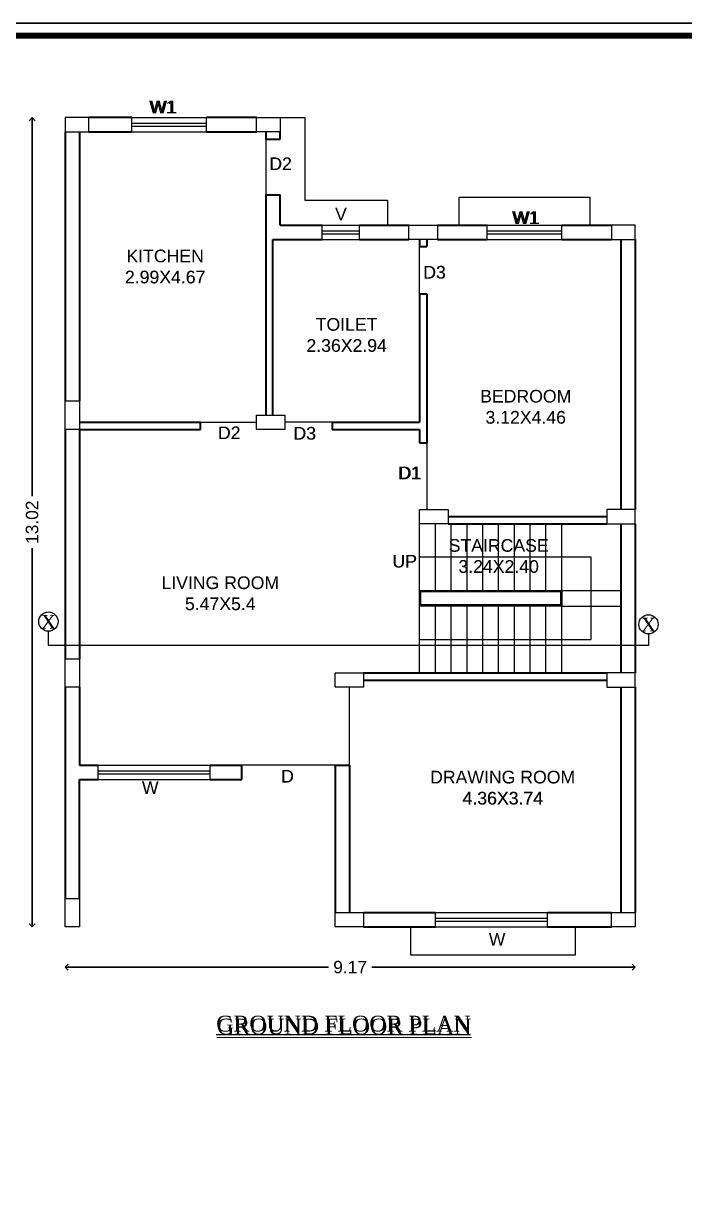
# Model space of a CAD drawing. Header units: metres. Extents: x -9383.9 to -9324.5, y 28762.6 to 28804.7.
# Drawn here: x -9368.11 to -9357.47, y 28786 to 28804.66 of the extents above; entities that cross this region are included whole.
import ezdxf

# ---------------------------------------------------------------- set-up
doc = ezdxf.new("R2010")
doc.units = ezdxf.units.M
doc.header["$PDMODE"] = 34
doc.header["$PDSIZE"] = -15
doc.linetypes.add('CONTINULUS', pattern=[0])
doc.linetypes.add('DASHED', pattern=[0])
for name, color, linetype, lineweight in [('BUA TOTAL', 3, 'Continuous', 30), ('Chajja', 23, 'DASHED', 9), ('column', 1, 'Continuous', 25), ('FORMAT LINE', 7, 'Continuous', 25), ('PLAN', 7, 'Continuous', 40), ('rm text', 7, 'Continuous', 18), ('RM TXT', 7, 'Continuous', 20), ('SEC LINE', 3, 'Continuous', 20), ('STAIRS', 35, 'Continuous', 13), ('TEXT', 7, 'Continuous', 20), ('TEXT-D-W', 3, 'Continuous', 20), ('win', 5, 'Continuous', 13)]:
    doc.layers.add(name, color=color, linetype=linetype, lineweight=lineweight)
doc.layers.add('SITE_PLAN', color=7, linetype='Continuous')
doc.styles.add('Arial', font='arial.ttf', dxfattribs={"height": 0.2})
doc.styles.add('MtXpl_Times_New_Roma', font='times.ttf')
doc.styles.get("Standard").update_dxf_attribs({"font": 'arial.ttf', "height": 0.25})
doc.styles.add('STYLE1', font='arial.ttf', dxfattribs={"height": 0.3})
doc.styles.add('style2', font='arial.ttf', dxfattribs={"height": 0.3})
doc.dimstyles.new('Copy of Standard', dxfattribs={"dimtxt": 9, "dimasz": 2, "dimexe": 0.125, "dimexo": 0.125, "dimgap": 0, "dimtad": 0, "dimtoh": 1, "dimdec": 0, "dimlfac": -1, "dimzin": 0, "dimdsep": 46, "dimlunit": 4, "dimtxsty": 'Arial', "dimblk": 'OBLIQUE', "dimcen": 10, "dimse1": 1, "dimse2": 1, "dimclrd": 54, "dimclre": 252, "dimclrt": 256, "dimadec": 8, "dimazin": 0, "dimtfac": 1, "dimtdec": 0, "dimtofl": 0, "dimtmove": 1, "dimatfit": 3, "dimldrblk": 'OPEN90', "dimfxl": 0.125, "dimtolj": 1, "dimtzin": 0, "dimlwd": 0, "dimlwe": -1, "dimarcsym": 0})
doc.dimstyles.new('INT DIM', dxfattribs={"dimtxt": 0.3, "dimasz": 0.1, "dimexe": 0.18, "dimexo": 0.0625, "dimgap": 0.09, "dimtad": 0, "dimzin": 0, "dimdsep": 46, "dimtxsty": 'style2', "dimblk": 'OPEN90', "dimcen": 0.09, "dimse1": 1, "dimse2": 1, "dimclrd": 250, "dimclrt": 256, "dimadec": 0, "dimazin": 0, "dimtfac": 1, "dimtofl": 0, "dimtmove": 0, "dimatfit": 3, "dimfxl": 0.18, "dimtolj": 1, "dimtzin": 0, "dimlwd": -1, "dimarcsym": 0})

# ---------------------------------------------------------------- blocks, each defined once
blk = doc.blocks.new('_Oblique')
at = {"color": 0, "linetype": 'ByBlock', "lineweight": -2}
blk.add_line((-0.5, -0.5), (0.5, 0.5), dxfattribs=at)
blk = doc.blocks.new('_Open90')
at = {"layer": 'PLAN', "color": 0, "lineweight": -2}
for p, q in [((-0.5, 0.5), (0, 0)), ((0, 0), (-1, 0)), ((0, 0), (-0.5, -0.5))]:
    blk.add_line(p, q, dxfattribs=at)
blk = doc.blocks.new('*D9')
at = {"layer": 'BUA TOTAL', "color": 250, "ltscale": 0.05, "transparency": 16777216}
for p, q in [((-9367.333, 28789.481), (-9363.199, 28789.481)), ((-9358.365, 28789.481), (-9362.499, 28789.481))]:
    blk.add_line(p, q, dxfattribs=at)
at = {"layer": 'Defpoints', "color": 0, "linetype": 'CONTINULUS', "ltscale": 0.05, "transparency": 16777216}
for p in [(-9358.265, 28790.128), (-9367.433, 28789.611), (-9358.265, 28789.481)]:
    blk.add_point(p, dxfattribs=at)
at = {"layer": 'BUA TOTAL', "color": 250, "linetype": 'CONTINULUS', "ltscale": 0.05, "transparency": 16777216, "xscale": 0.1, "yscale": 0.1, "zscale": 0.1, "rotation": 180}
blk.add_blockref('_Open90', (-9367.433, 28789.481), dxfattribs=at)
at = {"layer": 'BUA TOTAL', "color": 250, "linetype": 'CONTINULUS', "ltscale": 0.05, "transparency": 16777216, "xscale": 0.1, "yscale": 0.1, "zscale": 0.1}
blk.add_blockref('_Open90', (-9358.265, 28789.481), dxfattribs=at)
at = {"layer": 'BUA TOTAL', "linetype": 'CONTINULUS', "ltscale": 0.05, "transparency": 16777216, "insert": (-9362.849, 28789.481), "char_height": 0.2, "attachment_point": 5, "style": 'Arial', "bg_fill": 3, "box_fill_scale": 1.1, "bg_fill_color": 256, "bg_fill_true_color": 13158600, "bg_fill_transparency": 0}
blk.add_mtext('\\A1;9.17', dxfattribs=at)
blk = doc.blocks.new('*D10')
at = {"layer": 'BUA TOTAL', "color": 250, "ltscale": 0.05, "transparency": 16777216}
for p, q in [((-9367.964, 28803.044), (-9367.964, 28797.053)), ((-9367.964, 28790.228), (-9367.964, 28796.219))]:
    blk.add_line(p, q, dxfattribs=at)
at = {"layer": 'Defpoints', "color": 0, "linetype": 'CONTINULUS', "ltscale": 0.05, "transparency": 16777216}
for p in [(-9367.433, 28803.144), (-9367.964, 28790.128), (-9367.433, 28790.128)]:
    blk.add_point(p, dxfattribs=at)
at = {"layer": 'BUA TOTAL', "color": 250, "linetype": 'CONTINULUS', "ltscale": 0.05, "transparency": 16777216, "xscale": 0.1, "yscale": 0.1, "zscale": 0.1}
for p, rotation in [((-9367.964, 28803.144), 90), ((-9367.964, 28790.128), 270)]:
    blk.add_blockref('_Open90', p, dxfattribs=dict(at, rotation=rotation))
at = {"layer": 'BUA TOTAL', "linetype": 'CONTINULUS', "ltscale": 0.05, "transparency": 16777216, "insert": (-9367.964, 28796.636), "char_height": 0.2, "attachment_point": 5, "rotation": 90, "style": 'Arial', "bg_fill": 3, "box_fill_scale": 1.1, "bg_fill_color": 256, "bg_fill_true_color": 13158600, "bg_fill_transparency": 0}
blk.add_mtext('\\A1;13.02', dxfattribs=at)

msp = doc.modelspace()

# ---------------------------------------------------------------- linework, layer by layer
at = {"layer": 'Chajja', "linetype": 'CONTINULUS', "ltscale": 0.05}
for points in [[(-9363.976, 28803.144), (-9363.576, 28803.144), (-9363.576, 28801.814)], [(-9361.096, 28801.414), (-9361.096, 28801.864), (-9358.996, 28801.864), (-9358.996, 28801.414)], [(-9363.576, 28801.814), (-9362.247, 28801.814), (-9362.247, 28801.414)], [(-9361.877, 28790.128), (-9361.877, 28789.678), (-9359.227, 28789.678), (-9359.227, 28790.128)]]:
    msp.add_lwpolyline(points, dxfattribs=at)
at = {"layer": 'column', "linetype": 'CONTINULUS', "ltscale": 0.05}
for points in [[(-9367.433, 28802.914), (-9367.052, 28802.914), (-9367.052, 28803.144), (-9367.433, 28803.144)], [(-9364.357, 28803.144), (-9363.976, 28803.144), (-9363.976, 28802.914), (-9364.357, 28802.914)], [(-9361.903, 28801.414), (-9361.445, 28801.414), (-9361.445, 28801.184), (-9361.903, 28801.184)], [(-9358.265, 28801.414), (-9358.646, 28801.414), (-9358.646, 28801.184), (-9358.265, 28801.184)], [(-9367.433, 28798.586), (-9367.203, 28798.586), (-9367.203, 28798.129), (-9367.433, 28798.129)], [(-9364.357, 28798.357), (-9363.9, 28798.357), (-9363.9, 28798.129), (-9364.357, 28798.129)], [(-9361.731, 28796.841), (-9361.274, 28796.841), (-9361.274, 28796.613), (-9361.731, 28796.613)], [(-9358.265, 28796.841), (-9358.722, 28796.841), (-9358.722, 28796.613), (-9358.265, 28796.613)], [(-9367.433, 28794.441), (-9367.203, 28794.441), (-9367.203, 28793.984), (-9367.433, 28793.984)], [(-9363.089, 28794.213), (-9362.632, 28794.213), (-9362.632, 28793.984), (-9363.089, 28793.984)], [(-9358.265, 28794.213), (-9358.722, 28794.213), (-9358.722, 28793.984), (-9358.265, 28793.984)], [(-9367.203, 28790.128), (-9367.433, 28790.128), (-9367.433, 28790.585), (-9367.203, 28790.585)], [(-9358.646, 28790.358), (-9358.265, 28790.358), (-9358.265, 28790.128), (-9358.646, 28790.128)]]:
    msp.add_lwpolyline(points, close=True, dxfattribs=at)
at = {"layer": 'PLAN', "linetype": 'CONTINULUS', "ltscale": 0.05}
for p, q in [((-9366.362, 28803.144), (-9367.052, 28803.144)), ((-9364.357, 28803.144), (-9365.162, 28803.144)), ((-9367.433, 28802.914), (-9367.433, 28798.586)), ((-9367.203, 28802.914), (-9367.203, 28798.586)), ((-9364.206, 28802.914), (-9364.206, 28802.799)), ((-9364.206, 28802.799), (-9363.976, 28802.799)), ((-9363.976, 28802.799), (-9363.976, 28802.914)), ((-9364.206, 28801.899), (-9363.976, 28801.899)), ((-9364.206, 28801.899), (-9364.206, 28798.357)), ((-9363.976, 28801.414), (-9363.976, 28801.899)), ((-9363.976, 28801.414), (-9363.297, 28801.414)), ((-9362.697, 28801.414), (-9361.903, 28801.414)), ((-9361.445, 28801.414), (-9360.646, 28801.414)), ((-9359.446, 28801.414), (-9358.646, 28801.414)), ((-9364.091, 28801.184), (-9363.297, 28801.184)), ((-9364.091, 28798.357), (-9364.091, 28801.184)), ((-9362.697, 28801.184), (-9361.903, 28801.184)), ((-9361.731, 28801.184), (-9361.731, 28801.069)), ((-9361.616, 28801.184), (-9361.616, 28801.069)), ((-9361.445, 28801.184), (-9360.646, 28801.184)), ((-9359.446, 28801.184), (-9358.646, 28801.184)), ((-9358.495, 28801.184), (-9358.495, 28796.841)), ((-9358.265, 28801.184), (-9358.265, 28796.841)), ((-9361.731, 28801.069), (-9361.616, 28801.069)), ((-9361.731, 28800.307), (-9361.616, 28800.307)), ((-9361.731, 28800.307), (-9361.731, 28798.244)), ((-9361.616, 28800.307), (-9361.616, 28797.911)), ((-9367.433, 28798.129), (-9367.433, 28794.441)), ((-9367.203, 28798.244), (-9365.257, 28798.243)), ((-9367.203, 28798.129), (-9365.257, 28798.128)), ((-9367.203, 28798.129), (-9367.203, 28794.441)), ((-9365.257, 28798.128), (-9365.257, 28798.243)), ((-9363.138, 28798.243), (-9361.731, 28798.244)), ((-9363.138, 28798.243), (-9363.138, 28798.128)), ((-9363.138, 28798.129), (-9361.731, 28798.129)), ((-9361.731, 28798.129), (-9361.731, 28797.911)), ((-9361.731, 28797.911), (-9361.616, 28797.911)), ((-9361.274, 28796.728), (-9358.722, 28796.728)), ((-9361.274, 28796.613), (-9358.722, 28796.613)), ((-9358.495, 28796.613), (-9358.495, 28794.213)), ((-9358.265, 28796.613), (-9358.265, 28794.213)), ((-9362.632, 28794.213), (-9358.722, 28794.213)), ((-9362.632, 28794.098), (-9358.722, 28794.098)), ((-9367.433, 28793.984), (-9367.433, 28790.585)), ((-9367.203, 28793.984), (-9367.203, 28792.729)), ((-9358.495, 28793.984), (-9358.495, 28790.358)), ((-9358.265, 28793.984), (-9358.265, 28790.358)), ((-9367.203, 28792.729), (-9366.903, 28792.729)), ((-9365.103, 28792.729), (-9364.589, 28792.729)), ((-9364.589, 28792.499), (-9364.589, 28792.729)), ((-9363.089, 28792.729), (-9363.089, 28790.358)), ((-9363.089, 28792.729), (-9362.859, 28792.729)), ((-9362.859, 28792.729), (-9362.859, 28790.358)), ((-9367.203, 28792.499), (-9366.903, 28792.499)), ((-9367.203, 28790.585), (-9367.203, 28792.499)), ((-9365.103, 28792.499), (-9364.589, 28792.499)), ((-9362.632, 28790.358), (-9361.477, 28790.358)), ((-9359.677, 28790.358), (-9358.646, 28790.358)), ((-9362.632, 28790.128), (-9361.477, 28790.128)), ((-9359.677, 28790.128), (-9358.646, 28790.128))]:
    msp.add_line(p, q, dxfattribs=at)
for points in [[(-9367.052, 28802.914), (-9366.362, 28802.914)], [(-9365.162, 28802.914), (-9364.357, 28802.914)]]:
    msp.add_lwpolyline(points, dxfattribs=at)
at = {"layer": 'SEC LINE', "ltscale": 0.5}
msp.add_circle((-9358.05, 28794.994), 0.155, dxfattribs=at)
at = {"layer": 'SITE_PLAN', "ltscale": 0.05}
for p, q in [((-9383.883, 28804.661), (-9324.483, 28804.661)), ((-9367.964, 28803.044), (-9367.964, 28797.053)), ((-9367.052, 28803.144), (-9367.433, 28803.144)), ((-9367.433, 28803.144), (-9367.433, 28802.914)), ((-9366.362, 28803.144), (-9367.052, 28803.144)), ((-9367.052, 28802.914), (-9367.052, 28803.144)), ((-9366.362, 28802.914), (-9366.362, 28803.144)), ((-9366.362, 28803.144), (-9365.162, 28803.144)), ((-9366.362, 28803.052), (-9365.162, 28803.052)), ((-9366.362, 28803.006), (-9365.162, 28803.006)), ((-9364.357, 28803.144), (-9365.162, 28803.144)), ((-9365.162, 28802.914), (-9365.162, 28803.144)), ((-9364.357, 28803.144), (-9363.976, 28803.144)), ((-9364.357, 28802.914), (-9364.357, 28803.144)), ((-9363.976, 28803.144), (-9363.976, 28802.914)), ((-9363.976, 28803.144), (-9363.576, 28803.144)), ((-9363.576, 28803.144), (-9363.576, 28801.814)), ((-9367.433, 28802.914), (-9367.433, 28798.586)), ((-9367.433, 28802.914), (-9367.052, 28802.914)), ((-9367.203, 28802.914), (-9367.203, 28798.586)), ((-9367.052, 28802.914), (-9366.362, 28802.914)), ((-9366.362, 28802.914), (-9365.162, 28802.914)), ((-9365.162, 28802.914), (-9364.357, 28802.914)), ((-9363.976, 28802.914), (-9364.357, 28802.914)), ((-9364.206, 28802.914), (-9364.206, 28802.799)), ((-9364.206, 28802.799), (-9363.976, 28802.799)), ((-9363.976, 28802.799), (-9363.976, 28802.914)), ((-9364.206, 28801.899), (-9364.206, 28798.357)), ((-9364.206, 28801.899), (-9363.976, 28801.899)), ((-9363.976, 28801.414), (-9363.976, 28801.899)), ((-9361.096, 28801.414), (-9361.096, 28801.864)), ((-9361.096, 28801.864), (-9358.996, 28801.864)), ((-9358.996, 28801.864), (-9358.996, 28801.414)), ((-9363.576, 28801.814), (-9362.247, 28801.814)), ((-9362.247, 28801.814), (-9362.247, 28801.414)), ((-9363.976, 28801.414), (-9363.297, 28801.414)), ((-9363.297, 28801.184), (-9363.297, 28801.414)), ((-9363.297, 28801.414), (-9362.697, 28801.414)), ((-9363.297, 28801.322), (-9362.697, 28801.322)), ((-9362.697, 28801.184), (-9362.697, 28801.414)), ((-9362.697, 28801.414), (-9361.903, 28801.414)), ((-9361.903, 28801.414), (-9361.445, 28801.414)), ((-9361.903, 28801.184), (-9361.903, 28801.414)), ((-9361.445, 28801.414), (-9360.646, 28801.414)), ((-9361.445, 28801.414), (-9361.445, 28801.184)), ((-9360.646, 28801.414), (-9359.446, 28801.414)), ((-9360.646, 28801.184), (-9360.646, 28801.414)), ((-9360.646, 28801.322), (-9359.446, 28801.322)), ((-9359.446, 28801.414), (-9358.646, 28801.414)), ((-9359.446, 28801.184), (-9359.446, 28801.414)), ((-9358.265, 28801.414), (-9358.646, 28801.414)), ((-9358.646, 28801.414), (-9358.646, 28801.184)), ((-9358.265, 28801.184), (-9358.265, 28801.414)), ((-9364.091, 28798.357), (-9364.091, 28801.184)), ((-9364.091, 28801.184), (-9363.297, 28801.184)), ((-9363.297, 28801.276), (-9362.697, 28801.276)), ((-9363.297, 28801.184), (-9362.697, 28801.184)), ((-9362.697, 28801.184), (-9361.903, 28801.184)), ((-9361.445, 28801.184), (-9361.903, 28801.184)), ((-9361.731, 28801.184), (-9361.731, 28801.069)), ((-9361.616, 28801.184), (-9361.616, 28801.069)), ((-9361.445, 28801.184), (-9360.646, 28801.184)), ((-9360.646, 28801.276), (-9359.446, 28801.276)), ((-9360.646, 28801.184), (-9359.446, 28801.184)), ((-9359.446, 28801.184), (-9358.646, 28801.184)), ((-9358.646, 28801.184), (-9358.265, 28801.184)), ((-9358.495, 28801.184), (-9358.495, 28796.841)), ((-9358.265, 28801.184), (-9358.265, 28796.841)), ((-9361.731, 28801.069), (-9361.616, 28801.069)), ((-9361.731, 28800.307), (-9361.731, 28798.244)), ((-9361.731, 28800.307), (-9361.616, 28800.307)), ((-9361.616, 28800.307), (-9361.616, 28797.911)), ((-9367.433, 28798.586), (-9367.203, 28798.586)), ((-9367.433, 28798.129), (-9367.433, 28798.586)), ((-9367.203, 28798.586), (-9367.203, 28798.129)), ((-9364.357, 28798.357), (-9363.9, 28798.357)), ((-9364.357, 28798.129), (-9364.357, 28798.357)), ((-9363.9, 28798.357), (-9363.9, 28798.129)), ((-9367.433, 28798.129), (-9367.433, 28794.441)), ((-9367.203, 28798.129), (-9367.433, 28798.129)), ((-9367.203, 28798.244), (-9365.257, 28798.243)), ((-9367.203, 28798.129), (-9367.203, 28794.441)), ((-9367.203, 28798.129), (-9365.257, 28798.128)), ((-9365.257, 28798.128), (-9365.257, 28798.243)), ((-9363.9, 28798.129), (-9364.357, 28798.129)), ((-9363.138, 28798.243), (-9361.731, 28798.244)), ((-9363.138, 28798.243), (-9363.138, 28798.128)), ((-9363.138, 28798.129), (-9361.731, 28798.129)), ((-9361.731, 28798.129), (-9361.731, 28797.911)), ((-9361.731, 28797.911), (-9361.616, 28797.911)), ((-9361.731, 28796.841), (-9361.274, 28796.841)), ((-9361.731, 28796.613), (-9361.731, 28796.841)), ((-9361.274, 28796.841), (-9361.274, 28796.613)), ((-9358.265, 28796.841), (-9358.722, 28796.841)), ((-9358.722, 28796.841), (-9358.722, 28796.613)), ((-9358.265, 28796.613), (-9358.265, 28796.841)), ((-9361.274, 28796.728), (-9358.722, 28796.728)), ((-9361.274, 28796.613), (-9361.731, 28796.613)), ((-9361.274, 28796.613), (-9358.722, 28796.613)), ((-9358.722, 28796.613), (-9358.265, 28796.613)), ((-9358.495, 28796.613), (-9358.495, 28794.213)), ((-9358.265, 28796.613), (-9358.265, 28794.213)), ((-9367.964, 28790.228), (-9367.964, 28796.219)), ((-9367.433, 28794.441), (-9367.203, 28794.441)), ((-9367.433, 28793.984), (-9367.433, 28794.441)), ((-9367.203, 28794.441), (-9367.203, 28793.984)), ((-9363.089, 28794.213), (-9362.632, 28794.213)), ((-9363.089, 28793.984), (-9363.089, 28794.213)), ((-9362.632, 28794.213), (-9358.722, 28794.213)), ((-9362.632, 28794.213), (-9362.632, 28793.984)), ((-9358.265, 28794.213), (-9358.722, 28794.213)), ((-9358.722, 28794.213), (-9358.722, 28793.984)), ((-9358.265, 28793.984), (-9358.265, 28794.213)), ((-9362.632, 28794.098), (-9358.722, 28794.098)), ((-9367.433, 28793.984), (-9367.433, 28790.585)), ((-9367.203, 28793.984), (-9367.433, 28793.984)), ((-9367.203, 28793.984), (-9367.203, 28792.729)), ((-9362.632, 28793.984), (-9363.089, 28793.984)), ((-9358.722, 28793.984), (-9358.265, 28793.984)), ((-9358.495, 28793.984), (-9358.495, 28790.358)), ((-9358.265, 28793.984), (-9358.265, 28790.358)), ((-9367.203, 28792.729), (-9366.903, 28792.729)), ((-9366.903, 28792.729), (-9365.103, 28792.729)), ((-9366.903, 28792.499), (-9366.903, 28792.729)), ((-9365.103, 28792.729), (-9364.589, 28792.729)), ((-9365.103, 28792.499), (-9365.103, 28792.729)), ((-9364.589, 28792.499), (-9364.589, 28792.729)), ((-9363.089, 28792.729), (-9362.859, 28792.729)), ((-9363.089, 28792.729), (-9363.089, 28790.358)), ((-9362.859, 28792.729), (-9362.859, 28790.358)), ((-9366.903, 28792.637), (-9365.103, 28792.637)), ((-9366.903, 28792.591), (-9365.103, 28792.591)), ((-9367.203, 28790.585), (-9367.203, 28792.499)), ((-9367.203, 28792.499), (-9366.903, 28792.499)), ((-9366.903, 28792.499), (-9365.103, 28792.499)), ((-9365.103, 28792.499), (-9364.589, 28792.499)), ((-9367.433, 28790.128), (-9367.433, 28790.585)), ((-9367.433, 28790.585), (-9367.203, 28790.585)), ((-9367.203, 28790.585), (-9367.203, 28790.128)), ((-9363.089, 28790.358), (-9362.632, 28790.358)), ((-9363.089, 28790.128), (-9363.089, 28790.358)), ((-9362.632, 28790.358), (-9361.477, 28790.358)), ((-9362.632, 28790.358), (-9362.632, 28790.128)), ((-9361.477, 28790.358), (-9359.677, 28790.358)), ((-9361.477, 28790.128), (-9361.477, 28790.358)), ((-9359.677, 28790.358), (-9358.646, 28790.358)), ((-9359.677, 28790.128), (-9359.677, 28790.358)), ((-9358.646, 28790.358), (-9358.265, 28790.358)), ((-9358.646, 28790.128), (-9358.646, 28790.358)), ((-9358.265, 28790.358), (-9358.265, 28790.128)), ((-9367.203, 28790.128), (-9367.433, 28790.128)), ((-9362.632, 28790.128), (-9363.089, 28790.128)), ((-9362.632, 28790.128), (-9361.477, 28790.128)), ((-9361.877, 28790.128), (-9361.877, 28789.678)), ((-9361.477, 28790.266), (-9359.677, 28790.266)), ((-9361.477, 28790.22), (-9359.677, 28790.22)), ((-9361.477, 28790.128), (-9359.677, 28790.128)), ((-9359.677, 28790.128), (-9358.646, 28790.128)), ((-9359.227, 28789.678), (-9359.227, 28790.128)), ((-9358.265, 28790.128), (-9358.646, 28790.128)), ((-9361.877, 28789.678), (-9359.227, 28789.678)), ((-9367.333, 28789.481), (-9363.199, 28789.481)), ((-9358.365, 28789.481), (-9362.499, 28789.481))]:
    msp.add_line(p, q, dxfattribs=at)
at = {"layer": 'SITE_PLAN', "ltscale": 0.1}
for p, q in [((-9324.483, 28804.661), (-9383.883, 28804.661)), ((-9324.683, 28804.461), (-9383.683, 28804.461))]:
    msp.add_line(p, q, dxfattribs=at)
at = {"layer": 'SITE_PLAN'}
for p, q in [((-9364.206, 28802.799), (-9364.206, 28801.899)), ((-9361.731, 28800.307), (-9361.731, 28801.069)), ((-9365.257, 28798.243), (-9364.357, 28798.243)), ((-9363.138, 28798.243), (-9363.9, 28798.243)), ((-9361.616, 28797.911), (-9361.616, 28796.841)), ((-9361.731, 28795.54), (-9361.731, 28796.613)), ((-9361.477, 28795.54), (-9361.477, 28796.613)), ((-9361.223, 28795.54), (-9361.223, 28796.613)), ((-9360.969, 28795.54), (-9360.969, 28796.613)), ((-9360.715, 28795.54), (-9360.715, 28796.613)), ((-9360.461, 28795.54), (-9360.461, 28796.613)), ((-9360.207, 28795.54), (-9360.207, 28796.613)), ((-9359.953, 28795.54), (-9359.953, 28796.613)), ((-9359.699, 28795.54), (-9359.699, 28796.613)), ((-9359.445, 28794.213), (-9359.445, 28796.613)), ((-9361.731, 28795.286), (-9361.731, 28795.54)), ((-9361.731, 28795.54), (-9359.445, 28795.54)), ((-9361.711, 28795.306), (-9361.711, 28795.52)), ((-9361.711, 28795.52), (-9359.465, 28795.52)), ((-9359.465, 28795.52), (-9359.465, 28795.306)), ((-9359.445, 28795.54), (-9358.495, 28795.54)), ((-9359.445, 28795.54), (-9359.445, 28795.286)), ((-9361.731, 28794.213), (-9361.731, 28795.286)), ((-9359.445, 28795.286), (-9361.731, 28795.286)), ((-9359.465, 28795.306), (-9361.711, 28795.306)), ((-9361.477, 28794.213), (-9361.477, 28795.286)), ((-9361.223, 28794.213), (-9361.223, 28795.286)), ((-9360.969, 28794.213), (-9360.969, 28795.286)), ((-9360.715, 28794.213), (-9360.715, 28795.286)), ((-9360.461, 28794.213), (-9360.461, 28795.286)), ((-9360.207, 28794.213), (-9360.207, 28795.286)), ((-9359.953, 28794.213), (-9359.953, 28795.286)), ((-9359.699, 28794.213), (-9359.699, 28795.286)), ((-9359.445, 28795.286), (-9358.495, 28795.286)), ((-9362.859, 28792.729), (-9362.859, 28793.984)), ((-9363.089, 28792.729), (-9364.589, 28792.729))]:
    msp.add_line(p, q, dxfattribs=at)
at = {"layer": 'SITE_PLAN', "ltscale": 0.5}
for p, q in [((-9367.702, 28794.656), (-9367.702, 28794.883)), ((-9358.05, 28794.839), (-9358.05, 28794.656)), ((-9358.05, 28794.656), (-9367.702, 28794.656))]:
    msp.add_line(p, q, dxfattribs=at)
at = {"layer": 'SITE_PLAN', "ltscale": 10}
for points in [[(-9361.731, 28794.749), (-9358.97, 28794.749), (-9358.97, 28796.076)], [(-9358.97, 28796.076), (-9361.731, 28796.076)]]:
    msp.add_lwpolyline(points, dxfattribs=at)
at = {"layer": 'SITE_PLAN', "ltscale": 0.5}
for centre in [(-9367.702, 28795.038), (-9358.05, 28794.994)]:
    msp.add_circle(centre, 0.155, dxfattribs=at)
at = {"layer": 'STAIRS'}
for p, q in [((-9361.731, 28795.54), (-9361.731, 28796.613)), ((-9361.477, 28795.54), (-9361.477, 28796.613)), ((-9361.223, 28795.54), (-9361.223, 28796.613)), ((-9360.969, 28795.54), (-9360.969, 28796.613)), ((-9360.715, 28795.54), (-9360.715, 28796.613)), ((-9360.461, 28795.54), (-9360.461, 28796.613)), ((-9360.207, 28795.54), (-9360.207, 28796.613)), ((-9359.953, 28795.54), (-9359.953, 28796.613)), ((-9359.699, 28795.54), (-9359.699, 28796.613)), ((-9359.445, 28794.213), (-9359.445, 28796.613)), ((-9359.445, 28795.54), (-9358.495, 28795.54)), ((-9361.731, 28794.213), (-9361.731, 28795.286)), ((-9361.477, 28794.213), (-9361.477, 28795.286)), ((-9361.223, 28794.213), (-9361.223, 28795.286)), ((-9360.969, 28794.213), (-9360.969, 28795.286)), ((-9360.715, 28794.213), (-9360.715, 28795.286)), ((-9360.461, 28794.213), (-9360.461, 28795.286)), ((-9360.207, 28794.213), (-9360.207, 28795.286)), ((-9359.953, 28794.213), (-9359.953, 28795.286)), ((-9359.699, 28794.213), (-9359.699, 28795.286)), ((-9359.445, 28795.286), (-9358.495, 28795.286))]:
    msp.add_line(p, q, dxfattribs=at)
at = {"layer": 'win', "linetype": 'CONTINULUS', "ltscale": 0.05}
for p, q in [((-9366.362, 28802.914), (-9366.362, 28803.144)), ((-9366.362, 28803.144), (-9365.162, 28803.144)), ((-9366.362, 28803.052), (-9365.162, 28803.052)), ((-9366.362, 28803.006), (-9365.162, 28803.006)), ((-9365.162, 28802.914), (-9365.162, 28803.144)), ((-9366.362, 28802.914), (-9365.162, 28802.914)), ((-9363.297, 28801.184), (-9363.297, 28801.414)), ((-9363.297, 28801.414), (-9362.697, 28801.414)), ((-9363.297, 28801.322), (-9362.697, 28801.322)), ((-9362.697, 28801.184), (-9362.697, 28801.414)), ((-9360.646, 28801.184), (-9360.646, 28801.414)), ((-9360.646, 28801.414), (-9359.446, 28801.414)), ((-9360.646, 28801.322), (-9359.446, 28801.322)), ((-9359.446, 28801.184), (-9359.446, 28801.414)), ((-9363.297, 28801.276), (-9362.697, 28801.276)), ((-9363.297, 28801.184), (-9362.697, 28801.184)), ((-9360.646, 28801.276), (-9359.446, 28801.276)), ((-9360.646, 28801.184), (-9359.446, 28801.184)), ((-9366.903, 28792.499), (-9366.903, 28792.729)), ((-9366.903, 28792.729), (-9365.103, 28792.729)), ((-9365.103, 28792.499), (-9365.103, 28792.729)), ((-9366.903, 28792.637), (-9365.103, 28792.637)), ((-9366.903, 28792.591), (-9365.103, 28792.591)), ((-9366.903, 28792.499), (-9365.103, 28792.499)), ((-9361.477, 28790.358), (-9359.677, 28790.358)), ((-9361.477, 28790.128), (-9361.477, 28790.358)), ((-9359.677, 28790.128), (-9359.677, 28790.358)), ((-9361.477, 28790.266), (-9359.677, 28790.266)), ((-9361.477, 28790.22), (-9359.677, 28790.22)), ((-9361.477, 28790.128), (-9359.677, 28790.128))]:
    msp.add_line(p, q, dxfattribs=at)
at = {"layer": 'win'}
for p, q in [((-9364.206, 28802.799), (-9364.206, 28801.899)), ((-9361.731, 28800.307), (-9361.731, 28801.069)), ((-9365.257, 28798.243), (-9364.357, 28798.243)), ((-9363.138, 28798.243), (-9363.9, 28798.243)), ((-9361.616, 28797.911), (-9361.616, 28796.841)), ((-9362.859, 28792.729), (-9362.859, 28793.984)), ((-9363.089, 28792.729), (-9364.589, 28792.729))]:
    msp.add_line(p, q, dxfattribs=at)
for points in [[(-9359.445, 28795.286), (-9361.731, 28795.286), (-9361.731, 28795.54), (-9359.445, 28795.54)], [(-9359.465, 28795.306), (-9361.711, 28795.306), (-9361.711, 28795.52), (-9359.465, 28795.52)]]:
    msp.add_lwpolyline(points, close=True, dxfattribs=at)

# ---------------------------------------------------------------- block references
at = {"layer": 'SITE_PLAN', "ltscale": 0.05, "xscale": 0.1, "yscale": 0.1, "zscale": 0.1}
for p, rotation in [((-9367.964, 28803.144), 90), ((-9367.964, 28790.128), 270), ((-9367.433, 28789.481), 180)]:
    msp.add_blockref('_Open90', p, dxfattribs=dict(at, rotation=rotation))
msp.add_blockref('_Open90', (-9358.265, 28789.481), dxfattribs=at)

# ---------------------------------------------------------------- texts
at = {"layer": 'rm text', "insert": (-9358.051, 28794.99), "char_height": 0.2171, "attachment_point": 5, "style": 'Arial'}
msp.add_mtext('{\\fTimes New Roman|b0|i0|c0|p18;\\C1;X}', dxfattribs=at)
at = {"layer": 'RM TXT', "char_height": 0.2032, "attachment_point": 5, "style": 'Arial'}
for s, width, insert in [('KITCHEN\\P2.99X4.67', 1.23919, (-9365.825, 28800.748)), ('\\pt65.2272;TOILET\\P\\ptz;2.36X2.94', 1.73424, (-9362.906, 28799.647)), ('BEDROOM\\P3.12X4.46', 1.48312, (-9360.025, 28798.492)), ('STAIRCASE\\P3.24X2.40', 1.59944, (-9360.461, 28796.093)), ('UP', 0.23037, (-9361.969, 28796.008)), ('LIVING ROOM\\P5.47X5.4', 2.87265, (-9364.938, 28795.493)), ('DRAWING ROOM\\P4.36X3.74', 3.07171, (-9360.396, 28792.367))]:
    msp.add_mtext_dynamic_manual_height_columns(s, width=width, gutter_width=1, heights=[0], dxfattribs=dict(at, insert=insert))
at = {"layer": 'SITE_PLAN'}
for s, height, style, p in [('W1', 0.2032, 'STYLE1', (-9366.059, 28803.213)), ('D2', 0.2032, 'STYLE1', (-9364.151, 28802.299)), ('V', 0.203, 'STYLE1', (-9363.091, 28801.491)), ('W1', 0.2032, 'STYLE1', (-9360.224, 28801.433)), ('KITCHEN', 0.2032, 'Arial', (-9366.447, 28800.816)), ('D3', 0.2032, 'STYLE1', (-9361.676, 28800.555)), ('2.99X4.67', 0.2032, 'Arial', (-9366.47, 28800.477)), ('TOILET', 0.2032, 'Arial', (-9363.404, 28799.716)), ('2.36X2.94', 0.2032, 'Arial', (-9363.551, 28799.376)), ('BEDROOM', 0.2032, 'Arial', (-9360.758, 28798.561)), ('3.12X4.46', 0.2032, 'Arial', (-9360.672, 28798.221)), ('D2', 0.2032, 'STYLE1', (-9364.977, 28797.972)), ('D3', 0.2032, 'STYLE1', (-9363.763, 28797.965)), ('D1', 0.2032, 'STYLE1', (-9362.065, 28797.328)), ('STAIRCASE', 0.2032, 'Arial', (-9361.264, 28796.161)), ('UP', 0.2032, 'Arial', (-9362.171, 28795.908)), ('3.24X2.40', 0.2032, 'Arial', (-9361.107, 28795.822)), ('LIVING ROOM', 0.2032, 'Arial', (-9365.884, 28795.561)), ('5.47X5.4', 0.2032, 'Arial', (-9365.505, 28795.222)), ('X', 0.217, 'MtXpl_Times_New_Roma', (-9367.818, 28794.926)), ('X', 0.217, 'MtXpl_Times_New_Roma', (-9358.166, 28794.882)), ('D', 0.203, 'STYLE1', (-9363.961, 28792.45)), ('DRAWING ROOM', 0.2032, 'Arial', (-9361.563, 28792.435)), ('W', 0.203, 'STYLE1', (-9366.198, 28792.267)), ('4.36X3.74', 0.2032, 'Arial', (-9361.038, 28792.096)), ('W', 0.203, 'STYLE1', (-9360.619, 28789.829)), ('%%UGROUND FLOOR PLAN', 0.254, 'MtXpl_Times_New_Roma', (-9365.004, 28788.446))]:
    msp.add_text(s, height=height, dxfattribs=dict(at, style=style)).set_placement(p)
at = {"layer": 'TEXT', "insert": (-9364.991, 28788.395), "char_height": 0.254, "attachment_point": 7}
msp.add_mtext_dynamic_manual_height_columns('{\\fTimes New Roman|b0|i0|c0|p18;\\LGROUND FLOOR PLAN}', width=4.09623, gutter_width=654.991, heights=[37.455], dxfattribs=at)
at = {"layer": 'TEXT-D-W', "attachment_point": 5, "style": 'STYLE1'}
for s, width, insert, char_height in [('\\pt33.7312;W1', 1.09726, (-9365.87, 28803.315), 0.2032), ('D2', 0.40258, (-9363.966, 28802.401), 0.2032), ('V', 0.28894, (-9362.997, 28801.592), 0.203), ('\\pt33.7312;W1', 0.83111, (-9360.035, 28801.535), 0.2032), ('D3', 0.63447, (-9361.49, 28800.655), 0.2032), ('D2', 0.40258, (-9364.792, 28798.074), 0.2032), ('D3', 0.63447, (-9363.577, 28798.065), 0.2032), ('D1', 1.06292, (-9361.898, 28797.43), 0.2032), ('D', 0.45818, (-9363.855, 28792.552), 0.203), ('W', 0.2032, (-9366.063, 28792.368), 0.203), ('W', 0.56128, (-9360.485, 28789.931), 0.203)]:
    msp.add_mtext_dynamic_manual_height_columns(s, width=width, gutter_width=1, heights=[0], dxfattribs=dict(at, insert=insert, char_height=char_height))

# ---------------------------------------------------------------- leaders
at = {"layer": 'PLAN', "ltscale": 10, "has_arrowhead": 0}
for points in [[(-9361.731, 28794.749), (-9358.97, 28794.749), (-9358.97, 28796.076)], [(-9358.97, 28796.076), (-9361.731, 28796.076)]]:
    msp.add_leader(points, dimstyle='Copy of Standard', override={"dimtxt": 10, "dimtoh": 0, "dimse1": 0, "dimse2": 0, "dimclre": 106, "dimfxl": 0.18}, dxfattribs=at)

# ---------------------------------------------------------------- next in the draw order: texts
at = {"layer": 'SITE_PLAN', "ltscale": 0.05, "insert": (-9367.964, 28796.636), "char_height": 0.2, "attachment_point": 5, "rotation": 90, "style": 'Arial', "bg_fill": 3, "box_fill_scale": 1.1, "bg_fill_color": 256, "bg_fill_true_color": 13158600, "bg_fill_transparency": 0}
msp.add_mtext('\\A1;13.02', dxfattribs=at)
at = {"layer": 'SITE_PLAN', "ltscale": 0.05, "insert": (-9362.849, 28789.481), "char_height": 0.2, "attachment_point": 5, "style": 'Arial', "bg_fill": 3, "box_fill_scale": 1.1, "bg_fill_color": 256, "bg_fill_true_color": 13158600, "bg_fill_transparency": 0}
msp.add_mtext('\\A1;9.17', dxfattribs=at)

# ---------------------------------------------------------------- next in the draw order: linework, layer by layer
at = {"layer": 'BUA TOTAL', "linetype": 'CONTINULUS', "ltscale": 0.05}
msp.add_lwpolyline([(-9383.883, 28762.611), (-9383.883, 28804.661), (-9324.483, 28804.661), (-9324.483, 28762.611)], close=True, dxfattribs=at)
at = {"layer": 'FORMAT LINE', "ltscale": 0.1}
msp.add_lwpolyline([(-9383.883, 28762.611), (-9324.483, 28762.611), (-9324.483, 28804.661), (-9383.883, 28804.661)], close=True, dxfattribs=at)
at = {"layer": 'FORMAT LINE', "ltscale": 0.1, "const_width": 0.1}
msp.add_lwpolyline([(-9383.683, 28762.851), (-9324.683, 28762.851), (-9324.683, 28804.461), (-9383.683, 28804.461)], close=True, dxfattribs=at)

# ---------------------------------------------------------------- next in the draw order: dimensions: what is measured, and where the dimension line sits
at = {"layer": 'BUA TOTAL', "linetype": 'CONTINULUS', "ltscale": 0.05}
dim = msp.add_linear_dim(base=(-9358.265, 28789.481), p1=(-9367.433, 28789.611), p2=(-9358.265, 28790.128), dimstyle='INT DIM', override={"dimtxt": 0.2, "dimtxsty": 'Arial', "dimfxl": 0.125, "dimtfill": 1, "dimtfillclr": 7, "dimarcsym": 1}, dxfattribs=at)
dim.commit()
dim.dimension.update_dxf_attribs({"geometry": '*D9', "text_midpoint": (-9362.849, 28789.481)})

# ---------------------------------------------------------------- next in the draw order: linework, layer by layer
at = {"layer": 'column', "linetype": 'CONTINULUS', "ltscale": 0.05}
msp.add_lwpolyline([(-9363.089, 28790.358), (-9362.632, 28790.358), (-9362.632, 28790.128), (-9363.089, 28790.128)], close=True, dxfattribs=at)

# ---------------------------------------------------------------- next in the draw order: dimensions: what is measured, and where the dimension line sits
at = {"layer": 'BUA TOTAL', "linetype": 'CONTINULUS', "ltscale": 0.05}
dim = msp.add_linear_dim(base=(-9367.964, 28790.128), p1=(-9367.433, 28803.144), p2=(-9367.433, 28790.128), angle=90, dimstyle='INT DIM', override={"dimtxt": 0.2, "dimtxsty": 'Arial', "dimfxl": 0.125, "dimtfill": 1, "dimtfillclr": 7, "dimarcsym": 1}, dxfattribs=at)
dim.commit()
dim.dimension.update_dxf_attribs({"geometry": '*D10', "text_midpoint": (-9367.964, 28796.636)})

# ---------------------------------------------------------------- next in the draw order: linework, layer by layer
at = {"layer": 'SEC LINE', "ltscale": 0.5}
msp.add_lwpolyline([(-9358.05, 28794.839), (-9358.05, 28794.656), (-9367.702, 28794.656), (-9367.702, 28794.883)], dxfattribs=at)
msp.add_circle((-9367.702, 28795.038), 0.155, dxfattribs=at)

# ---------------------------------------------------------------- next in the draw order: texts
at = {"layer": 'rm text', "insert": (-9367.703, 28795.035), "char_height": 0.2171, "attachment_point": 5, "style": 'Arial'}
msp.add_mtext('{\\fTimes New Roman|b0|i0|c0|p18;\\C1;X}', dxfattribs=at)

doc.saveas('drawing.dxf')
